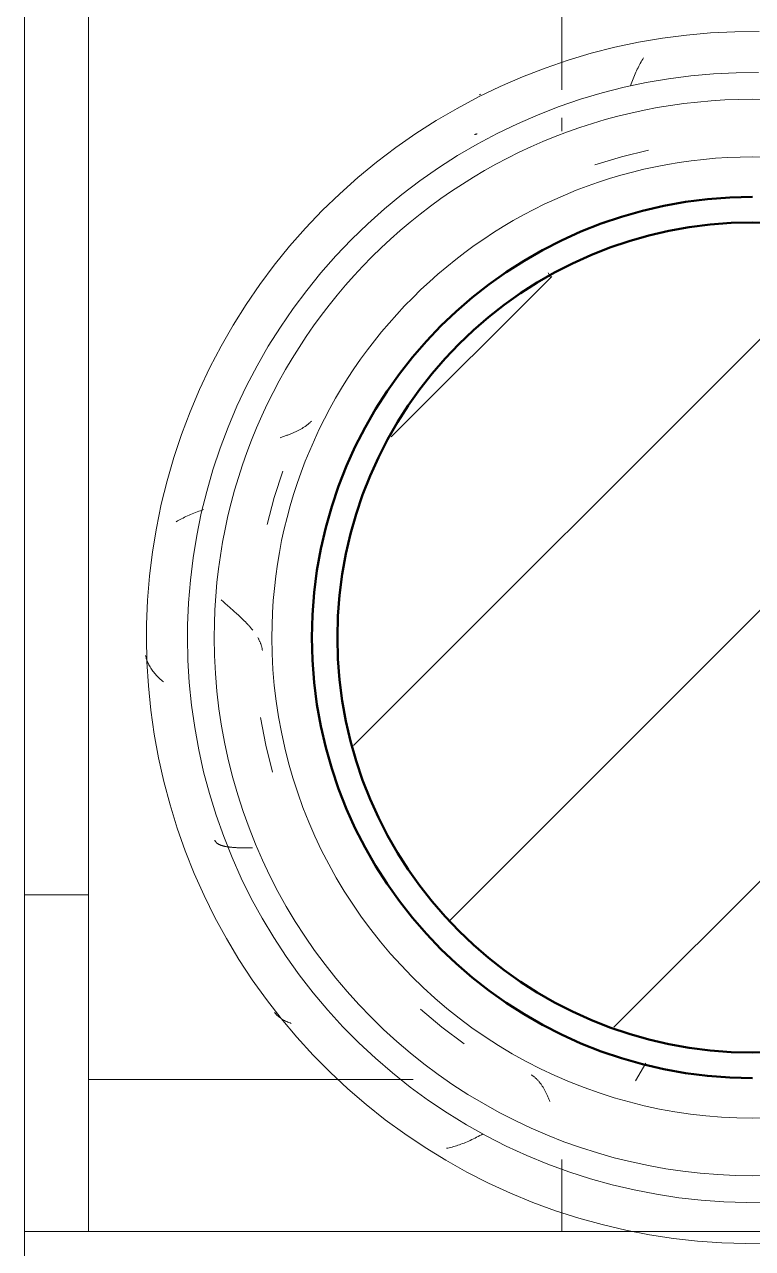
# Model space of a CAD drawing. Header units: millimetres. Extents: x -9358 to 257996, y -67499 to 9117.
# Drawn here: x -1220 to -650, y -36932 to -35973 of the extents above; entities that cross this region are included whole.
import ezdxf

# ---------------------------------------------------------------- set-up
doc = ezdxf.new("R2010")
doc.units = ezdxf.units.MM
doc.header["$LTSCALE"] = 1000
for name, color, linetype, lineweight in [('A-COL-RFC', 8, 'Continuous', 18), ('A-COL-RFC-1', 8, 'Continuous', 9), ('A-COL-RFC-2', 8, 'Continuous', 50), ('A-WAL-CMU', 8, 'Continuous', 50), ('A-WAL-LOW-20', 8, 'Continuous', 18), ('A-WAL-PAT-1', 8, 'Continuous', 9)]:
    doc.layers.add(name, color=color, linetype=linetype, lineweight=lineweight)

# ---------------------------------------------------------------- blocks, each defined once
blk = doc.blocks.new('Concrete-Round-Column - 650-V23-01-Ground Floor Furniture Plan')
at = {"layer": 'A-COL-RFC-1'}
h = blk.add_hatch(dxfattribs=at)
h.set_pattern_fill('FP_54', color=256, style=0, pattern_type=2)
h.set_pattern_definition([(315, (13865, -650), (106.066, 106.066), [])])
h.paths.add_polyline_path([(-325, 0), (-318.76, -63.4), (-300.26, -124.37), (-270.23, -180.56), (-229.81, -229.81), (-180.56, -270.23), (-124.37, -300.26), (-63.4, -318.76), (0, -325), (63.4, -318.76), (124.37, -300.26), (180.56, -270.23), (229.81, -229.81), (270.23, -180.56), (300.26, -124.37), (318.91, -61.8), (325, 0), (318.76, 63.4), (300.26, 124.37), (270.23, 180.56), (229.81, 229.81), (180.56, 270.23), (124.37, 300.26), (63.4, 318.76), (0, 325), (-63.4, 318.76), (-124.37, 300.26), (-180.56, 270.23), (-229.81, 229.81), (-270.23, 180.56), (-300.26, 124.37), (-318.76, 63.4)], flags=0)
at = {"layer": 'A-COL-RFC-2'}
for start, end in [(360, 180), (180, 360)]:
    blk.add_arc((0, 0), 325, start, end, dxfattribs=at)
blk = doc.blocks.new('Walls 132 - Walls 13-607783-01-Ground Floor Furniture Plan')
at = {"layer": 'A-WAL-PAT-1'}
h = blk.add_hatch(dxfattribs=at)
h.set_pattern_fill('FP_61', color=256, style=0, pattern_type=2)
h.set_pattern_definition([(270, (16550, -18300), (900, 6e-14), [700, -700]), (270, (17000, -17600), (1800, 1e-13), [700, -700]), (180, (17000, -17600), (-9e-14, -700), [])])
h.paths.add_polyline_path([(16270, -18970), (16270, -17970), (14380, -17970), (14380, -18970), (15965.72, -18970)], flags=0)
h.paths.add_polyline_path([(16240, -18450), (16233.93, -18523.24), (16214.2, -18598.33), (16186.37, -18661.8), (16146.17, -18723.32), (16096.39, -18777.4), (16033.84, -18825), (15973.75, -18857.52), (15899.33, -18882.2), (15830.1, -18893.48), (15758.25, -18893.48), (15685.76, -18881.38), (15616.25, -18857.52), (15551.61, -18822.54), (15491.4, -18775), (15443.83, -18723.32), (15403.03, -18660.41), (15374.11, -18594.49), (15355.8, -18519.95), (15350, -18450), (15356.07, -18376.76), (15375.8, -18301.67), (15403.63, -18238.2), (15443.83, -18176.68), (15493.61, -18122.6), (15551.61, -18077.46), (15616.25, -18042.48), (15690.67, -18017.8), (15759.9, -18006.52), (15831.75, -18006.52), (15909.33, -18020.36), (15975.72, -18043.54), (16038.39, -18077.46), (16096.39, -18122.6), (16146.17, -18176.68), (16186.37, -18238.2), (16215.89, -18305.51), (16234.2, -18380.05), (16239.57, -18444.79)], flags=0)
h.paths.add_polyline_path([(15769.9, -18873.55), (15700.67, -18862), (15631.4, -18837.65), (15568.16, -18802.38), (15517.16, -18762.68), (15469.62, -18711.04), (15429.13, -18647.5), (15402.23, -18584.84), (15385.8, -18519.95), (15380, -18450), (15385.8, -18380.05), (15403.63, -18310.62), (15431.22, -18247.72), (15469.62, -18188.96), (15517.16, -18137.32), (15572.55, -18094.2), (15634.28, -18060.8), (15700.67, -18038), (15769.9, -18026.45), (15758.25, -18026.73), (15685.76, -18039.69), (15624.28, -18060.8), (15558.16, -18097.62), (15507.16, -18137.32), (15459.62, -18188.96), (15421.22, -18247.72), (15393.03, -18312), (15375.8, -18380.05), (15370, -18450), (15376.63, -18523.24), (15393.03, -18588), (15421.22, -18652.28), (15459.62, -18711.04), (15507.16, -18762.68), (15562.55, -18805.8), (15624.28, -18839.2), (15690.67, -18862), (15759.9, -18873.55)], flags=0)
h.paths.add_polyline_path([(15280, -18450), (15273.93, -18523.24), (15254.2, -18598.33), (15226.37, -18661.8), (15186.17, -18723.32), (15132.27, -18780.61), (15073.84, -18825), (15013.75, -18857.52), (14939.33, -18882.2), (14870.1, -18893.48), (14798.25, -18893.48), (14725.76, -18881.38), (14656.25, -18857.52), (14587.45, -18819.3), (14531.18, -18774.76), (14483.83, -18723.32), (14443.63, -18661.8), (14414.11, -18594.49), (14395.8, -18519.95), (14390, -18450), (14396.07, -18376.76), (14415.8, -18301.67), (14443.63, -18238.2), (14483.83, -18176.68), (14533.61, -18122.6), (14591.61, -18077.46), (14656.25, -18042.48), (14730.67, -18017.8), (14799.9, -18006.52), (14871.75, -18006.52), (14944.24, -18018.62), (15015.72, -18043.54), (15078.39, -18077.46), (15136.39, -18122.6), (15186.17, -18176.68), (15226.37, -18238.2), (15257.32, -18311.17), (15274.2, -18380.05), (15274.88, -18388.2)], flags=0)
h.paths.add_polyline_path([(14809.9, -18873.55), (14740.67, -18862), (14674.28, -18839.2), (14608.16, -18802.38), (14557.16, -18762.68), (14509.62, -18711.04), (14469.13, -18647.5), (14442.23, -18584.84), (14425.4, -18515.12), (14420, -18450), (14425.8, -18380.05), (14443.63, -18310.62), (14471.22, -18247.72), (14509.62, -18188.96), (14557.16, -18137.32), (14612.55, -18094.2), (14674.28, -18060.8), (14740.67, -18038), (14809.9, -18026.45), (14798.25, -18026.73), (14725.76, -18039.69), (14659.82, -18063.21), (14598.16, -18097.62), (14547.16, -18137.32), (14499.62, -18188.96), (14461.22, -18247.72), (14433.03, -18312), (14415.8, -18380.05), (14410, -18450), (14416.63, -18523.24), (14433.03, -18588), (14461.22, -18652.28), (14499.62, -18711.04), (14547.37, -18762.85), (14602.55, -18805.8), (14664.28, -18839.2), (14730.7, -18862), (14799.9, -18873.55)], flags=0)
at = {"layer": 'A-WAL-LOW-20'}
for p, q in [((16270, -18970), (16270, -17970)), ((14380, -18970), (16270, -18970))]:
    blk.add_line(p, q, dxfattribs=at)
blk = doc.blocks.new('Walls 134 - Walls 6-607806-01-Ground Floor Furniture Plan')
at = {"layer": 'A-WAL-PAT-1'}
h = blk.add_hatch(dxfattribs=at)
h.set_pattern_fill('FP_62', color=256, style=0, pattern_type=2)
h.set_pattern_definition([(270, (15820, -19439.6), (900, 6e-14), [700, -700]), (270, (16270, -18739.6), (1800, 1e-13), [700, -700]), (180, (16270, -18739.6), (-9e-14, -700), [])])
h.paths.add_polyline_path([(16320, -19020), (16320, -17970), (16270, -17970), (16270, -19020)], flags=0)
at = {"layer": 'A-WAL-LOW-20'}
for p, q in [((16270, -19020), (16270, -17970)), ((16320, -19020), (16270, -19020))]:
    blk.add_line(p, q, dxfattribs=at)
blk = doc.blocks.new('Walls 135 - Walls 6-607823-01-Ground Floor Furniture Plan')
at = {"layer": 'A-WAL-PAT-1'}
h = blk.add_hatch(dxfattribs=at)
h.set_pattern_fill('FP_63', color=256, style=0, pattern_type=2)
h.set_pattern_definition([(270, (14605.4, -19670), (900, 6e-14), [700, -700]), (270, (15055.4, -18970), (1800, 1e-13), [700, -700]), (180, (15055.4, -18970), (-9e-14, -700), [])])
h.paths.add_polyline_path([(16270, -18970), (14330, -18970), (14330, -19020), (16270, -19020)], flags=0)
at = {"layer": 'A-WAL-LOW-20'}
for p, q in [((14330, -18970), (16270, -18970)), ((16270, -19020), (16270, -18970)), ((16270, -19020), (14330, -19020))]:
    blk.add_line(p, q, dxfattribs=at)
blk = doc.blocks.new('FP_342-01-Ground Floor Furniture Plan')
at = {"layer": 'A-WAL-PAT-1'}
for p, q in [((49573.53, 972.41), (49568.37, 993.68)), ((49579.88, 951.46), (49573.53, 972.41)), ((49780.52, 729.67), (49780.87, 729.34)), ((49780.87, 729.34), (49781.21, 729)), ((49781.21, 729), (49781.55, 728.65)), ((49781.55, 728.65), (49781.89, 728.29)), ((49781.89, 728.29), (49782.22, 727.92)), ((49782.22, 727.92), (49782.55, 727.54)), ((49782.55, 727.54), (49782.88, 727.16)), ((49782.88, 727.16), (49783.2, 726.76)), ((49783.2, 726.76), (49783.52, 726.36)), ((49783.52, 726.36), (49783.83, 725.95)), ((49783.83, 725.95), (49784.14, 725.53)), ((49784.14, 725.53), (49784.45, 725.1)), ((49784.45, 725.1), (49784.76, 724.66)), ((49784.76, 724.66), (49785.06, 724.21)), ((49785.06, 724.21), (49785.36, 723.76)), ((49785.36, 723.76), (49785.65, 723.29)), ((49785.65, 723.29), (49785.94, 722.82)), ((49785.94, 722.82), (49786.23, 722.34)), ((49786.23, 722.34), (49786.51, 721.85)), ((49786.51, 721.85), (49786.8, 721.35)), ((49786.8, 721.35), (49787.08, 720.85)), ((49787.08, 720.85), (49787.35, 720.33)), ((49787.35, 720.33), (49787.63, 719.81)), ((49787.63, 719.81), (49787.9, 719.28)), ((49787.9, 719.28), (49788.17, 718.74)), ((49788.17, 718.74), (49788.43, 718.2)), ((49788.43, 718.2), (49788.69, 717.65)), ((49788.69, 717.65), (49788.95, 717.08)), ((49788.95, 717.08), (49789.21, 716.51)), ((49789.21, 716.51), (49789.47, 715.94)), ((49789.47, 715.94), (49789.72, 715.35)), ((49789.72, 715.35), (49789.97, 714.76)), ((49789.97, 714.76), (49790.22, 714.16)), ((49790.22, 714.16), (49790.47, 713.56)), ((49790.47, 713.56), (49790.72, 712.94)), ((49790.72, 712.94), (49790.96, 712.32)), ((49790.96, 712.32), (49791.2, 711.7)), ((49791.2, 711.7), (49791.44, 711.06)), ((49791.44, 711.06), (49791.68, 710.42)), ((49791.68, 710.42), (49791.92, 709.77)), ((49791.92, 709.77), (49792.15, 709.12)), ((49792.15, 709.12), (49792.39, 708.46)), ((49792.39, 708.46), (49792.62, 707.79)), ((49792.62, 707.79), (49792.85, 707.12)), ((49792.85, 707.12), (49793.08, 706.44)), ((49793.08, 706.44), (49793.31, 705.75)), ((49793.31, 705.75), (49793.53, 705.06)), ((49840.46, 700.5), (49819.63, 707.23)), ((49861.64, 694.94), (49840.46, 700.5)), ((49940.51, 680.49), (49940.99, 680.92)), ((49940.99, 680.92), (49941.47, 681.35)), ((49941.47, 681.35), (49941.95, 681.77)), ((49941.95, 681.77), (49942.43, 682.18)), ((49942.43, 682.18), (49942.9, 682.59)), ((49942.9, 682.59), (49943.38, 682.98)), ((49943.38, 682.98), (49943.85, 683.37)), ((49943.85, 683.37), (49944.32, 683.75)), ((49930.59, 670.38), (49931.1, 670.94)), ((49931.1, 670.94), (49931.61, 671.5)), ((49931.61, 671.5), (49932.12, 672.05)), ((49932.12, 672.05), (49932.62, 672.59)), ((49932.62, 672.59), (49933.13, 673.13)), ((49933.13, 673.13), (49933.63, 673.67)), ((49933.63, 673.67), (49934.13, 674.19)), ((49934.13, 674.19), (49934.63, 674.72)), ((49934.63, 674.72), (49935.13, 675.23)), ((49935.13, 675.23), (49935.62, 675.74)), ((49935.62, 675.74), (49936.12, 676.25)), ((49936.12, 676.25), (49936.61, 676.75)), ((49936.61, 676.75), (49937.1, 677.24)), ((49937.1, 677.24), (49937.59, 677.72)), ((49937.59, 677.72), (49938.08, 678.2)), ((49938.08, 678.2), (49938.57, 678.67)), ((49938.57, 678.67), (49939.06, 679.14)), ((49939.06, 679.14), (49939.54, 679.59)), ((49939.54, 679.59), (49940.03, 680.04)), ((49940.03, 680.04), (49940.51, 680.49)), ((49922.2, 660.85), (49922.73, 661.47)), ((49922.73, 661.47), (49923.27, 662.09)), ((49923.27, 662.09), (49923.8, 662.7)), ((49923.8, 662.7), (49924.34, 663.31)), ((49924.34, 663.31), (49924.87, 663.92)), ((49924.87, 663.92), (49925.4, 664.53)), ((49925.4, 664.53), (49925.92, 665.13)), ((49925.92, 665.13), (49926.45, 665.73)), ((49926.45, 665.73), (49926.97, 666.33)), ((49926.97, 666.33), (49927.49, 666.92)), ((49927.49, 666.92), (49928.01, 667.51)), ((49928.01, 667.51), (49928.53, 668.09)), ((49928.53, 668.09), (49929.05, 668.67)), ((49929.05, 668.67), (49929.57, 669.24)), ((49929.57, 669.24), (49930.08, 669.81)), ((49930.08, 669.81), (49930.59, 670.38)), ((49920.57, 658.97), (49921.12, 659.6)), ((49921.12, 659.6), (49921.66, 660.22)), ((49921.66, 660.22), (49922.2, 660.85))]:
    blk.add_line(p, q, dxfattribs=at)
blk = doc.blocks.new('FP_343-01-Ground Floor Furniture Plan')
at = {"layer": 'A-WAL-LOW-20', "flags": 128}
blk.add_lwpolyline([(49950, 600.45), (49968.98, 600.83), (49987.92, 601.97), (50006.81, 603.87), (50025.6, 606.51), (50044.28, 609.91), (50062.8, 614.05), (50081.14, 618.93), (50099.28, 624.54), (50117.17, 630.87), (50134.8, 637.91), (50152.13, 645.65), (50169.14, 654.08), (50185.79, 663.18), (50202.07, 672.94), (50217.95, 683.34), (50233.4, 694.37), (50248.39, 706), (50262.91, 718.23), (50276.93, 731.03), (50290.42, 744.38), (50303.37, 758.26), (50315.75, 772.64), (50327.55, 787.51), (50338.75, 802.84), (50349.32, 818.6), (50359.25, 834.77), (50368.53, 851.33), (50377.14, 868.25), (50385.07, 885.49), (50392.3, 903.04), (50398.82, 920.87), (50404.62, 938.94), (50409.7, 957.23), (50414.04, 975.71), (50417.64, 994.34), (50420.49, 1013.11), (50422.59, 1031.97), (50423.94, 1050.91), (50424.52, 1069.88), (50424.34, 1088.86)], dxfattribs=at)
at = {"layer": 'A-WAL-PAT-1'}
for p, q in [((50339.29, 862.79), (50338.58, 864.07)), ((50339.98, 861.52), (50339.29, 862.79)), ((50340.65, 860.25), (50339.98, 861.52)), ((50341.31, 858.99), (50340.65, 860.25)), ((50341.95, 857.73), (50341.31, 858.99)), ((50342.56, 856.48), (50341.95, 857.73)), ((50343.16, 855.24), (50342.56, 856.48)), ((50343.74, 854.01), (50343.16, 855.24)), ((50344.29, 852.78), (50343.74, 854.01)), ((50344.83, 851.55), (50344.29, 852.78)), ((50345.34, 850.34), (50344.83, 851.55)), ((50345.84, 849.13), (50345.34, 850.34)), ((50346.31, 847.94), (50345.84, 849.13)), ((50346.76, 846.75), (50346.31, 847.94)), ((50347.18, 845.57), (50346.76, 846.75)), ((50347.59, 844.4), (50347.18, 845.57)), ((50347.97, 843.23), (50347.59, 844.4)), ((50348.32, 842.08), (50347.97, 843.23)), ((50348.66, 840.94), (50348.32, 842.08)), ((50348.97, 839.81), (50348.66, 840.94)), ((50349.25, 838.69), (50348.97, 839.81)), ((50349.52, 837.58), (50349.25, 838.69)), ((50349.75, 836.48), (50349.52, 837.58)), ((50349.97, 835.4), (50349.75, 836.48)), ((50250, 708.64), (50250.41, 709.46)), ((50250.41, 709.46), (50250.8, 710.31)), ((50250.8, 710.31), (50251.16, 711.17)), ((50251.16, 711.17), (50251.51, 712.06)), ((50251.51, 712.06), (50251.84, 712.97)), ((50251.84, 712.97), (50252.15, 713.89)), ((50243.52, 700.64), (50244.17, 701.17)), ((50244.17, 701.17), (50244.8, 701.73)), ((50244.8, 701.73), (50245.41, 702.32)), ((50245.41, 702.32), (50246, 702.92)), ((50246, 702.92), (50246.57, 703.56)), ((50246.57, 703.56), (50247.12, 704.21)), ((50247.12, 704.21), (50247.65, 704.89)), ((50247.65, 704.89), (50248.16, 705.6)), ((50248.16, 705.6), (50248.65, 706.32)), ((50248.65, 706.32), (50249.12, 707.07)), ((50249.12, 707.07), (50249.57, 707.85)), ((50249.57, 707.85), (50250, 708.64)), ((49984.08, 613.04), (49984.83, 613.93)), ((49973.09, 603.35), (49973.89, 603.85)), ((49973.89, 603.85), (49974.7, 604.39)), ((49974.7, 604.39), (49975.5, 604.95)), ((49975.5, 604.95), (49976.3, 605.55)), ((49976.3, 605.55), (49977.1, 606.17)), ((49977.1, 606.17), (49977.89, 606.82)), ((49977.89, 606.82), (49978.68, 607.5)), ((49978.68, 607.5), (49979.47, 608.21)), ((49979.47, 608.21), (49980.25, 608.95)), ((49980.25, 608.95), (49981.02, 609.71)), ((49981.02, 609.71), (49981.79, 610.5)), ((49981.79, 610.5), (49982.56, 611.32)), ((49982.56, 611.32), (49983.32, 612.17)), ((49983.32, 612.17), (49984.08, 613.04)), ((49964.01, 599.78), (49964.85, 599.95)), ((49964.85, 599.95), (49965.68, 600.15)), ((49965.68, 600.15), (49966.51, 600.38)), ((49966.51, 600.38), (49967.34, 600.65)), ((49967.34, 600.65), (49968.17, 600.94)), ((49968.17, 600.94), (49968.99, 601.26)), ((49968.99, 601.26), (49969.82, 601.62)), ((49969.82, 601.62), (49970.64, 602.01)), ((49970.64, 602.01), (49971.46, 602.42)), ((49971.46, 602.42), (49972.27, 602.87)), ((49972.27, 602.87), (49973.09, 603.35))]:
    blk.add_line(p, q, dxfattribs=at)
blk = doc.blocks.new('FP_344-01-Ground Floor Furniture Plan')
at = {"layer": 'A-WAL-LOW-20', "flags": 128}
blk.add_lwpolyline([(49475.48, 1080.12), (49475.65, 1061.14), (49476.59, 1042.19), (49478.28, 1023.28), (49480.72, 1004.46), (49483.92, 985.75), (49487.86, 967.18), (49492.54, 948.79), (49497.96, 930.6), (49504.09, 912.63), (49510.94, 894.93), (49518.49, 877.52), (49526.74, 860.42), (49535.66, 843.67), (49545.24, 827.28), (49555.47, 811.29), (49566.33, 795.73), (49577.8, 780.61), (49589.87, 765.96), (49602.52, 751.81), (49615.72, 738.17), (49629.46, 725.07), (49643.71, 712.53), (49658.45, 700.57), (49673.66, 689.22), (49689.3, 678.47), (49705.37, 668.37), (49721.83, 658.91), (49738.65, 650.12), (49755.81, 642), (49773.28, 634.59), (49791.03, 627.87), (49809.04, 621.87), (49827.27, 616.6), (49845.7, 612.06), (49864.3, 608.26), (49883.03, 605.2), (49901.87, 602.9), (49920.79, 601.35), (49939.75, 600.56), (49950, 600.45)], dxfattribs=at)
at = {"layer": 'A-WAL-PAT-1'}
for p, q in [((49496.21, 989.66), (49497.23, 989.03)), ((49497.23, 989.03), (49498.27, 988.39)), ((49498.27, 988.39), (49499.34, 987.77)), ((49499.34, 987.77), (49500.43, 987.16)), ((49500.43, 987.16), (49501.54, 986.55)), ((49501.54, 986.55), (49502.68, 985.95)), ((49502.68, 985.95), (49503.84, 985.36)), ((49503.84, 985.36), (49505.02, 984.78)), ((49505.02, 984.78), (49506.22, 984.2)), ((49506.22, 984.2), (49507.44, 983.63)), ((49507.44, 983.63), (49508.68, 983.08)), ((49508.68, 983.08), (49509.95, 982.53)), ((49509.95, 982.53), (49511.23, 981.98)), ((49511.23, 981.98), (49512.53, 981.45)), ((49512.53, 981.45), (49513.85, 980.92)), ((49513.85, 980.92), (49515.19, 980.41)), ((49515.19, 980.41), (49516.54, 979.9)), ((49516.54, 979.9), (49517.91, 979.39)), ((49524.65, 862.01), (49525.02, 861.25)), ((49849.83, 645.27), (49850.24, 644.09)), ((49850.24, 644.09), (49850.71, 642.75)), ((49850.71, 642.75), (49851.19, 641.42)), ((49851.19, 641.42), (49851.68, 640.11)), ((49851.68, 640.11), (49852.18, 638.81)), ((49852.18, 638.81), (49852.68, 637.54)), ((49852.68, 637.54), (49853.2, 636.28)), ((49853.2, 636.28), (49853.72, 635.04)), ((49853.72, 635.04), (49854.25, 633.81)), ((49854.25, 633.81), (49854.78, 632.61)), ((49854.78, 632.61), (49855.33, 631.43)), ((49855.33, 631.43), (49855.88, 630.26)), ((49855.88, 630.26), (49856.44, 629.12)), ((49856.44, 629.12), (49857.01, 627.99)), ((49857.01, 627.99), (49857.59, 626.89)), ((49857.59, 626.89), (49858.17, 625.81)), ((49858.17, 625.81), (49858.76, 624.76)), ((49858.76, 624.76), (49859.36, 623.72))]:
    blk.add_line(p, q, dxfattribs=at)
blk = doc.blocks.new('FP_345-01-Ground Floor Furniture Plan')
at = {"layer": 'A-WAL-PAT-1'}
for p, q in [((50301.2, 910.39), (50301.66, 910.69)), ((50301.66, 910.69), (50302.13, 910.98)), ((50302.13, 910.98), (50302.61, 911.27)), ((50302.61, 911.27), (50303.1, 911.55)), ((50303.1, 911.55), (50303.59, 911.84)), ((50303.59, 911.84), (50304.1, 912.12)), ((50304.1, 912.12), (50304.61, 912.39)), ((50304.61, 912.39), (50305.13, 912.67)), ((50305.13, 912.67), (50305.66, 912.94)), ((50305.66, 912.94), (50306.19, 913.21)), ((50306.19, 913.21), (50306.74, 913.47)), ((50306.74, 913.47), (50307.29, 913.74)), ((50307.29, 913.74), (50307.85, 914)), ((50307.85, 914), (50308.42, 914.26)), ((50308.42, 914.26), (50308.99, 914.52)), ((50308.99, 914.52), (50309.57, 914.77)), ((50309.57, 914.77), (50310.16, 915.02)), ((50310.16, 915.02), (50310.76, 915.27)), ((50310.76, 915.27), (50311.37, 915.52)), ((50311.37, 915.52), (50311.98, 915.77)), ((50311.98, 915.77), (50312.6, 916.01)), ((50312.6, 916.01), (50313.22, 916.25)), ((50292.51, 901.82), (50292.75, 902.21)), ((50292.75, 902.21), (50293, 902.6)), ((50293, 902.6), (50293.25, 902.98)), ((50293.25, 902.98), (50293.52, 903.36)), ((50293.52, 903.36), (50293.8, 903.73)), ((50293.8, 903.73), (50294.08, 904.1)), ((50294.08, 904.1), (50294.38, 904.47)), ((50294.38, 904.47), (50294.68, 904.83)), ((50294.68, 904.83), (50294.99, 905.19)), ((50294.99, 905.19), (50295.31, 905.54)), ((50295.31, 905.54), (50295.64, 905.89)), ((50295.64, 905.89), (50295.98, 906.24)), ((50295.98, 906.24), (50296.33, 906.58)), ((50296.33, 906.58), (50296.69, 906.92)), ((50296.69, 906.92), (50297.05, 907.25)), ((50297.05, 907.25), (50297.43, 907.58)), ((50297.43, 907.58), (50297.81, 907.91)), ((50297.81, 907.91), (50298.2, 908.23)), ((50298.2, 908.23), (50298.61, 908.55)), ((50298.61, 908.55), (50299.02, 908.87)), ((50299.02, 908.87), (50299.43, 909.18)), ((50299.43, 909.18), (50299.86, 909.49)), ((50299.86, 909.49), (50300.3, 909.79)), ((50300.3, 909.79), (50300.74, 910.09)), ((50300.74, 910.09), (50301.2, 910.39)), ((50268.25, 849.22), (50255.09, 831.73)), ((50255.09, 831.73), (50240.96, 815)), ((49955.06, 690.02), (49955.52, 690.18)), ((49955.52, 690.18), (49955.98, 690.34)), ((49955.98, 690.34), (49956.44, 690.48)), ((49956.44, 690.48), (49956.89, 690.62)), ((49956.89, 690.62), (49957.35, 690.74)), ((49957.35, 690.74), (49957.81, 690.85)), ((49957.81, 690.85), (49958.26, 690.96)), ((49958.26, 690.96), (49958.72, 691.05)), ((49958.72, 691.05), (49959.18, 691.14)), ((49959.18, 691.14), (49959.64, 691.21)), ((49959.64, 691.21), (49960.09, 691.27)), ((50034.21, 693.99), (50012.71, 689.87)), ((50055.44, 699.31), (50034.21, 693.99)), ((49950, 687.58), (49950.46, 687.85)), ((49950.46, 687.85), (49950.92, 688.11)), ((49950.92, 688.11), (49951.39, 688.36)), ((49951.39, 688.36), (49951.85, 688.6)), ((49951.85, 688.6), (49952.31, 688.83)), ((49952.31, 688.83), (49952.77, 689.06)), ((49952.77, 689.06), (49953.23, 689.27)), ((49953.23, 689.27), (49953.69, 689.47)), ((49953.69, 689.47), (49954.15, 689.66)), ((49954.15, 689.66), (49954.6, 689.85)), ((49954.6, 689.85), (49955.06, 690.02))]:
    blk.add_line(p, q, dxfattribs=at)
blk = doc.blocks.new('FP_346-01-Ground Floor Furniture Plan')
at = {"layer": 'A-WAL-LOW-20', "flags": 128}
blk.add_lwpolyline([(49950, 632.6), (49967.69, 632.95), (49985.35, 634.02), (50002.96, 635.78), (50020.48, 638.25), (50037.89, 641.42), (50055.16, 645.28), (50072.26, 649.83), (50089.16, 655.06), (50105.85, 660.96), (50122.28, 667.52), (50138.44, 674.74), (50154.29, 682.59), (50169.82, 691.08), (50185, 700.17), (50199.8, 709.87), (50214.2, 720.15), (50228.18, 731), (50241.71, 742.4), (50254.78, 754.33), (50267.36, 766.78), (50279.43, 779.71), (50290.97, 793.12), (50301.97, 806.99), (50312.41, 821.27), (50322.27, 835.97), (50331.53, 851.05), (50340.18, 866.48), (50348.2, 882.25), (50355.59, 898.33), (50362.33, 914.69), (50368.41, 931.31), (50373.83, 948.16), (50378.56, 965.21), (50382.61, 982.43), (50385.96, 999.81), (50388.62, 1017.3), (50390.58, 1034.89), (50391.83, 1052.54), (50392.37, 1070.22), (50392.21, 1087.92)], dxfattribs=at)
at = {"layer": 'A-WAL-PAT-1'}
for p, q in [((50114.62, 683.07), (50114.61, 683.58)), ((50114.63, 682.56), (50114.62, 683.07)), ((50114.64, 682.05), (50114.63, 682.56)), ((50114.65, 681.55), (50114.64, 682.05)), ((50114.66, 681.04), (50114.65, 681.55)), ((50114.66, 680.54), (50114.66, 681.04)), ((50114.67, 680.03), (50114.66, 680.54)), ((50114.54, 670.84), (50114.57, 671.29)), ((50114.57, 671.29), (50114.59, 671.76)), ((50114.59, 671.76), (50114.6, 672.22)), ((50114.6, 672.22), (50114.62, 672.69)), ((50114.62, 672.69), (50114.63, 673.16)), ((50114.63, 673.16), (50114.64, 673.64)), ((50114.64, 673.64), (50114.65, 674.11)), ((50114.65, 674.11), (50114.66, 674.6)), ((50114.66, 674.6), (50114.67, 675.08)), ((50114.68, 679.53), (50114.67, 680.03)), ((50114.67, 675.08), (50114.68, 675.56)), ((50114.68, 679.03), (50114.68, 679.53)), ((50114.68, 678.53), (50114.68, 679.03)), ((50114.68, 678.03), (50114.68, 678.53)), ((50114.69, 677.53), (50114.68, 678.03)), ((50114.68, 676.54), (50114.69, 677.04)), ((50114.68, 676.05), (50114.68, 676.54)), ((50114.68, 675.56), (50114.68, 676.05)), ((50114.69, 677.04), (50114.69, 677.53)), ((50113.37, 661.25), (50113.45, 661.58)), ((50113.45, 661.58), (50113.52, 661.92)), ((50113.52, 661.92), (50113.6, 662.27)), ((50113.6, 662.27), (50113.67, 662.63)), ((50113.67, 662.63), (50113.73, 662.99)), ((50113.73, 662.99), (50113.8, 663.35)), ((50113.8, 663.35), (50113.86, 663.72)), ((50113.86, 663.72), (50113.92, 664.1)), ((50113.92, 664.1), (50113.98, 664.49)), ((50113.98, 664.49), (50114.03, 664.87)), ((50114.03, 664.87), (50114.08, 665.27)), ((50114.08, 665.27), (50114.13, 665.67)), ((50114.13, 665.67), (50114.18, 666.07)), ((50114.18, 666.07), (50114.22, 666.48)), ((50114.22, 666.48), (50114.26, 666.9)), ((50114.26, 666.9), (50114.3, 667.32)), ((50114.3, 667.32), (50114.34, 667.74)), ((50114.34, 667.74), (50114.38, 668.17)), ((50114.38, 668.17), (50114.41, 668.61)), ((50114.41, 668.61), (50114.44, 669.04)), ((50114.44, 669.04), (50114.47, 669.49)), ((50114.47, 669.49), (50114.5, 669.93)), ((50114.5, 669.93), (50114.52, 670.38)), ((50114.52, 670.38), (50114.54, 670.84)), ((50108.76, 654.03), (50108.94, 654.1)), ((50108.94, 654.1), (50109.12, 654.18)), ((50109.12, 654.18), (50109.3, 654.27)), ((50109.3, 654.27), (50109.48, 654.37)), ((50109.48, 654.37), (50109.65, 654.48)), ((50109.65, 654.48), (50109.82, 654.59)), ((50109.82, 654.59), (50109.98, 654.72)), ((50109.98, 654.72), (50110.14, 654.85)), ((50110.14, 654.85), (50110.3, 654.99)), ((50110.3, 654.99), (50110.46, 655.13)), ((50110.46, 655.13), (50110.61, 655.29)), ((50110.61, 655.29), (50110.76, 655.45)), ((50110.76, 655.45), (50110.91, 655.62)), ((50110.91, 655.62), (50111.05, 655.8)), ((50111.05, 655.8), (50111.19, 655.98)), ((50111.19, 655.98), (50111.33, 656.18)), ((50111.33, 656.18), (50111.46, 656.38)), ((50111.46, 656.38), (50111.6, 656.59)), ((50111.6, 656.59), (50111.72, 656.8)), ((50111.72, 656.8), (50111.85, 657.03)), ((50111.85, 657.03), (50111.97, 657.26)), ((50111.97, 657.26), (50112.09, 657.5)), ((50112.09, 657.5), (50112.21, 657.74)), ((50112.21, 657.74), (50112.32, 658)), ((50112.32, 658), (50112.43, 658.26)), ((50112.43, 658.26), (50112.54, 658.52)), ((50112.54, 658.52), (50112.64, 658.8)), ((50112.64, 658.8), (50112.74, 659.08)), ((50112.74, 659.08), (50112.84, 659.37)), ((50112.84, 659.37), (50112.94, 659.67)), ((50112.94, 659.67), (50113.03, 659.97)), ((50113.03, 659.97), (50113.12, 660.28)), ((50113.12, 660.28), (50113.2, 660.59)), ((50113.2, 660.59), (50113.29, 660.92)), ((50113.29, 660.92), (50113.37, 661.25))]:
    blk.add_line(p, q, dxfattribs=at)
blk = doc.blocks.new('FP_347-01-Ground Floor Furniture Plan')
at = {"layer": 'A-WAL-LOW-20', "flags": 128}
blk.add_lwpolyline([(49507.63, 1079.78), (49507.79, 1062.08), (49508.66, 1044.41), (49510.24, 1026.78), (49512.51, 1009.24), (49515.49, 991.79), (49519.17, 974.49), (49523.53, 957.34), (49528.58, 940.38), (49534.3, 923.63), (49540.69, 907.13), (49547.73, 890.9), (49555.41, 874.96), (49563.73, 859.34), (49572.66, 844.06), (49582.2, 829.16), (49592.32, 814.65), (49603.02, 800.55), (49614.27, 786.9), (49626.06, 773.7), (49638.37, 760.99), (49651.17, 748.78), (49664.46, 737.09), (49678.2, 725.94), (49692.38, 715.35), (49706.96, 705.34), (49721.94, 695.91), (49737.28, 687.1), (49752.97, 678.9), (49768.96, 671.34), (49785.25, 664.42), (49801.8, 658.16), (49818.59, 652.57), (49835.59, 647.65), (49852.77, 643.42), (49870.1, 639.87), (49887.57, 637.03), (49905.13, 634.88), (49922.77, 633.44), (49940.45, 632.7), (49950, 632.6)], dxfattribs=at)
at = {"layer": 'A-WAL-PAT-1'}
for p, q in [((49555.71, 859.46), (49555.73, 859.25)), ((49555.73, 859.25), (49555.75, 859.03)), ((49555.75, 859.03), (49555.77, 858.82)), ((49555.77, 858.82), (49555.81, 858.62)), ((49555.81, 858.62), (49555.85, 858.42)), ((49555.85, 858.42), (49555.9, 858.22)), ((49555.9, 858.22), (49555.96, 858.02)), ((49555.96, 858.02), (49556.03, 857.84)), ((49556.03, 857.84), (49556.1, 857.65)), ((49556.1, 857.65), (49556.18, 857.47)), ((49556.18, 857.47), (49556.27, 857.29))]:
    blk.add_line(p, q, dxfattribs=at)
blk = doc.blocks.new('Walls 300 - Walls 78-2881883-01-Ground Floor Furniture Plan')
at = {"layer": 'A-WAL-PAT-1'}
h = blk.add_hatch(dxfattribs=at)
h.set_pattern_fill('FP_188', color=256, style=0, pattern_type=2)
h.set_pattern_definition([(90, (13645, 1725), (-132.08, 528.32), [43.586, -352.654, 43.586, -352.654, -2113.28]), (90, (13645, 1725), (-132.08, 528.32), [-792.48, 43.586, -748.894, 43.586, -352.654, -924.56]), (90, (13645, 1725), (-132.08, 528.32), [-1981.2, 43.586, -220.574, 43.586, -616.814]), (210, (13578.96, 1923.12), (-391.49854, -378.54464), [43.586, -352.654, 43.586, -2465.934]), (210, (13578.96, 1923.12), (-391.49854, -378.54464), [-439.826, -352.654, 43.586, -748.894, -1320.8]), (210, (13578.96, 1923.12), (-391.49854, -378.54464), [-1584.96, 43.586, -352.654, 43.586, -880.974]), (210, (13578.96, 1923.12), (-391.49854, -378.54464), [-2024.786, -220.574, 43.586, -616.814]), (330, (13314.8, 1989.16), (523.57854, -149.77536), [43.586, -352.654, 43.586, -2465.934]), (330, (13314.8, 1989.16), (523.57854, -149.77536), [-439.826, -352.654, 43.586, -748.894, -1320.8]), (330, (13314.8, 1989.16), (523.57854, -149.77536), [-1584.96, 43.586, -352.654, 43.586, -880.974]), (330, (13314.8, 1989.16), (523.57854, -149.77536), [-2024.786, -220.574, 43.586, -616.814])])
h.paths.add_polyline_path([(50326.29, 1075), (50320.58, 1140.34), (50303.6, 1203.7), (50275.88, 1263.15), (50238.26, 1316.88), (50186.79, 1366.82), (50135.8, 1401.97), (50078.7, 1428.6), (50015.34, 1445.58), (49950, 1451.29), (49881.57, 1444.75), (49821.3, 1428.6), (49761.85, 1400.88), (49708.12, 1363.26), (49661.74, 1316.88), (49624.12, 1263.15), (49595.31, 1199.63), (49579.42, 1140.34), (49573.71, 1075), (49579.42, 1009.66), (49596.4, 946.3), (49624.12, 886.85), (49661.74, 833.12), (49708.12, 786.74), (49761.85, 749.12), (49821.3, 721.4), (49886.6, 704.25), (49955.11, 699.15), (50015.34, 704.42), (50078.7, 721.4), (50142.78, 752.36), (50191.88, 786.74), (50238.26, 833.12), (50275.88, 886.85), (50304.85, 950.99), (50320.58, 1009.66)], flags=0)
h.paths.add_polyline_path([(50295, 1075), (50288.91, 1010.84), (50270.99, 948.95), (50241.89, 891.49), (50202.65, 840.47), (50154.67, 797.68), (50099.67, 764.58), (50039.59, 742.27), (49976.56, 731.47), (49918.17, 731.47), (49855.59, 743.17), (49796.22, 766.17), (49742.09, 799.68), (49693.07, 845.19), (49656.15, 894.44), (49628.22, 950.63), (49610.87, 1011.61), (49605, 1075), (49611.09, 1139.16), (49629.01, 1201.05), (49658.11, 1258.51), (49697.35, 1309.53), (49745.32, 1352.32), (49800.33, 1385.42), (49860.41, 1407.73), (49923.44, 1418.53), (49981.83, 1418.53), (50044.41, 1406.83), (50103.78, 1383.83), (50157.91, 1350.32), (50206.93, 1304.81), (50243.85, 1255.56), (50271.78, 1199.37), (50289.13, 1138.39), (50292.97, 1096.9)], flags=0)
at = {"layer": 'A-WAL-LOW-20'}
for radius, start, end in [(421.46, 90, 270), (421.46, 270, 90), (376.29, 90, 270), (376.29, 270, 90)]:
    blk.add_arc((49950, 1075), radius, start, end, dxfattribs=at)
for name in ['FP_344-01-Ground Floor Furniture Plan', 'FP_343-01-Ground Floor Furniture Plan', 'FP_347-01-Ground Floor Furniture Plan', 'FP_346-01-Ground Floor Furniture Plan', 'FP_342-01-Ground Floor Furniture Plan', 'FP_345-01-Ground Floor Furniture Plan']:
    blk.add_blockref(name, (0, 0), dxfattribs=at)
blk = doc.blocks.new('G')
at = {"layer": 'A-WAL-PAT-1'}
h = blk.add_hatch(dxfattribs=at)
h.set_pattern_fill('FP_2', color=256, style=0, pattern_type=2)
h.set_pattern_definition([(0, (0, 0), (812.8, 203.2), [33.528, -576.072, 33.528, -576.072, -3251.2]), (0, (0, 0), (812.8, 203.2), [-1219.2, 33.528, -1185.672, 33.528, -576.072, -1422.4]), (0, (0, 0), (812.8, 203.2), [-3048, 33.528, -372.872, 33.528, -982.472]), (120, (304.8, 101.6), (-582.3764, 602.3054), [33.528, -576.072, 33.528, -576.072, -3251.2]), (120, (304.8, 101.6), (-582.3764, 602.3054), [-1219.2, 33.528, -1185.672, 33.528, -576.072, -1422.4]), (120, (304.8, 101.6), (-582.3764, 602.3054), [-3048, 33.528, -372.872, 33.528, -982.472]), (240, (406.4, 508), (-230.4236, -805.5054), [33.528, -576.072, 33.528, -576.072, -3251.2]), (240, (406.4, 508), (-230.4236, -805.5054), [-1219.2, 33.528, -1185.672, 33.528, -576.072, -1422.4]), (240, (406.4, 508), (-230.4236, -805.5054), [-3048, 33.528, -372.872, 33.528, -982.472])])
h.paths.add_polyline_path([(-650, -36650), (-650, -36630), (-713.4, -36623.76), (-774.37, -36605.26), (-830.56, -36575.23), (-879.81, -36534.81), (-920.23, -36485.56), (-950.26, -36429.37), (-968.76, -36368.4), (-975, -36305), (-968.76, -36241.6), (-950.26, -36180.63), (-920.23, -36124.44), (-879.81, -36075.19), (-830.56, -36034.77), (-774.37, -36004.74), (-713.4, -35986.24), (-650, -35980), (-650, -35960), (-713.39, -35965.87), (-774.63, -35983.3), (-831.62, -36011.68), (-882.42, -36050.04), (-925.32, -36097.09), (-960.2, -36154.76), (-981.83, -36210.59), (-993.53, -36273.17), (-993.53, -36336.83), (-981.83, -36399.41), (-958.83, -36458.78), (-925.32, -36512.91), (-882.42, -36559.96), (-830.56, -36598.85), (-774.63, -36626.7), (-713.39, -36644.13)], flags=0)
at = {"layer": 'A-WAL-CMU'}
blk.add_arc((-650, -36305), 345, 90, 270, dxfattribs=at)
at = {"layer": 'A-COL-RFC', "rotation": 89.99999999999969}
blk.add_blockref('Concrete-Round-Column - 650-V23-01-Ground Floor Furniture Plan', (-650, -36305), dxfattribs=at)
at = {"layer": 'A-WAL-LOW-20'}
for name, p, rotation in [('Walls 135 - Walls 6-607823-01-Ground Floor Furniture Plan', (17800, -20500), 270.0000000000001), ('Walls 132 - Walls 13-607783-01-Ground Floor Furniture Plan', (17800, -20500), 270.0000000000001), ('Walls 300 - Walls 78-2881883-01-Ground Floor Furniture Plan', (-1725, 13645), 270.0000000000002), ('Walls 134 - Walls 6-607806-01-Ground Floor Furniture Plan', (17800, -20500), 270.0000000000001)]:
    blk.add_blockref(name, p, dxfattribs=dict(at, rotation=rotation))

msp = doc.modelspace()

# ---------------------------------------------------------------- block references
msp.add_blockref('G', (0, -148.08))

doc.saveas('drawing.dxf')
